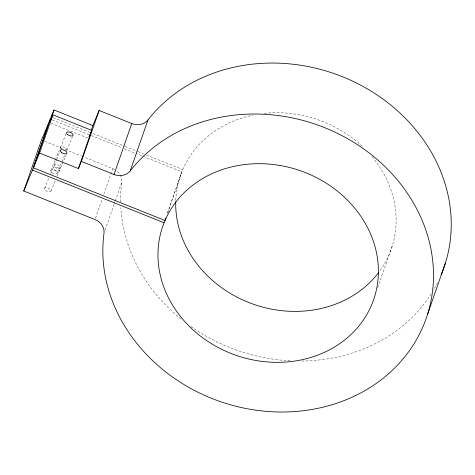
<?xml version="1.0" encoding="UTF-8"?>
<svg xmlns="http://www.w3.org/2000/svg" width="475" height="475" viewBox="0 0 475 475"><rect width="100%" height="100%" fill="white"/><g stroke="black" fill="none" stroke-linecap="round" stroke-linejoin="round"><path stroke-width="0.36" stroke-dasharray="2.38 1.78" d="M95.457 218.263L102.113 199.156M103.883 194.061L112.759 168.583L84.123 157.118M105.106 230.114L113.976 204.636M114.416 203.359L115.081 201.447M115.306 200.812L121.737 182.341A13.953 12.219 19.2 0 0 116.654 170.834M167.39 213.21L181.806 171.813L135.886 153.425M167.663 212.865L182.744 169.551A111.643 97.737 19.2 0 1 252.765 115.182M377.684 287.767L392.51 245.189M50.76 170.62L54.975 160.497M55.26 159.82L59.476 149.69A3.491 1.686 22.6 0 1 62.041 149.031M60.42 147.434L66.577 132.656M44.549 188.456L49.05 177.65M50.736 173.601L53.265 167.527M54.209 165.27L56.448 159.891M56.727 159.22L60.087 151.157M57.232 173.215L64.832 154.987M66.892 150.029L72.776 135.921M51.021 191.045L55.522 180.245M57.214 176.195L59.743 170.115M60.681 167.859L66.565 153.752M53.212 117.687L89.538 132.228M92.963 133.606L124.486 146.229M125.174 146.502L137.507 151.442M138.195 151.715L143.676 153.912M146.419 155.01L182.744 169.551M52.268 119.943L89.282 134.763M91.337 135.583L122.176 147.933M124.236 148.758L135.203 153.152M50.944 123.274L87.744 138.005M44.674 141.324L63.763 148.966M65.033 149.477L81.581 156.103M112.759 168.583A13.953 12.219 19.2 0 1 114.754 169.551M437.511 282.607A167.461 146.609 19.2 0 1 433.39 290.172M431.163 293.811A167.461 146.609 19.2 0 1 300.17 361.059M290.16 360.822A167.461 146.609 19.2 0 1 189.721 325.672M181.034 319.046A167.461 146.609 19.2 0 1 120.816 207.652M120.603 201.911A167.461 146.609 19.2 0 1 121.737 182.341M372.002 156.643A111.643 97.737 19.2 0 1 379.377 271.492M175.768 200.319A111.643 97.737 19.2 0 1 181.806 171.813M264.397 113.371A111.643 97.737 19.2 0 1 363.078 147.107M60.972 148.942A3.491 1.686 22.6 0 1 63.074 146.793A3.491 1.686 22.6 0 1 66.832 150.165M55.13 167.123A3.491 1.686 22.6 0 0 60.622 168.002A3.491 1.686 22.6 0 0 56.59 164.576A3.491 1.686 22.6 0 0 55.13 167.123M54.186 169.379A3.491 1.686 22.6 0 0 59.678 170.258A3.491 1.686 22.6 0 0 55.646 166.832A3.491 1.686 22.6 0 0 54.186 169.379M45.469 190.309A3.491 1.686 22.6 0 0 50.962 191.188A3.491 1.686 22.6 0 0 46.93 187.762A3.491 1.686 22.6 0 0 45.469 190.309M51.68 172.473A3.491 1.686 22.6 0 0 57.172 173.351A3.491 1.686 22.6 0 0 53.141 169.925A3.491 1.686 22.6 0 0 51.68 172.473"/><path stroke-width="0.71" d="M23.75 191.003L41.491 140.048L50.213 119.118L32.472 170.074L23.75 191.003L95.012 219.539A13.953 12.219 19.2 0 1 103.995 233.296A167.461 146.609 19.2 0 0 309.112 409.931A167.461 146.609 19.2 0 0 402.871 186.93A167.461 146.609 19.2 0 0 130.233 170.893A13.953 12.219 19.2 0 1 114.036 174.497L81.397 161.429L99.138 110.473L131.777 123.542A13.953 12.219 19.2 0 0 147.974 119.938A167.461 146.609 19.2 0 1 360.412 85.037A167.461 146.609 19.2 0 1 441.168 274.669M32.472 170.074L164.065 222.763A111.643 97.737 19.2 0 0 287.987 361.873A111.643 97.737 19.2 0 0 352.759 205.835A111.643 97.737 19.2 0 0 164.997 220.507L33.41 167.817L51.157 116.862L54.025 109.98L92.868 125.531L91.23 130.227M54.025 109.98L49.584 122.728L52.873 114.831L91.717 130.382L78.411 168.589L39.568 153.033L52.873 114.831M114.036 174.497L131.777 123.542M130.233 170.893L147.974 119.938M164.065 222.763L164.95 220.216M164.997 220.507L165.888 217.96M427.666 314.005L445.407 263.055M33.41 167.817L39.568 153.033M92.868 125.531L99.138 110.473M88.973 136.966L91.717 130.382M78.411 168.589L81.397 161.429M378.51 272.656A111.643 97.737 19.2 0 1 253.597 304.297A111.643 97.737 19.2 0 1 175.72 201.703M61.287 152.338A3.491 1.686 22.6 0 0 66.779 153.217A3.491 1.686 22.6 0 0 62.748 149.791A3.491 1.686 22.6 0 0 61.287 152.338M67.498 134.508A3.491 1.686 22.6 0 0 72.99 135.387A3.491 1.686 22.6 0 0 68.958 131.961A3.491 1.686 22.6 0 0 67.498 134.508"/></g></svg>
